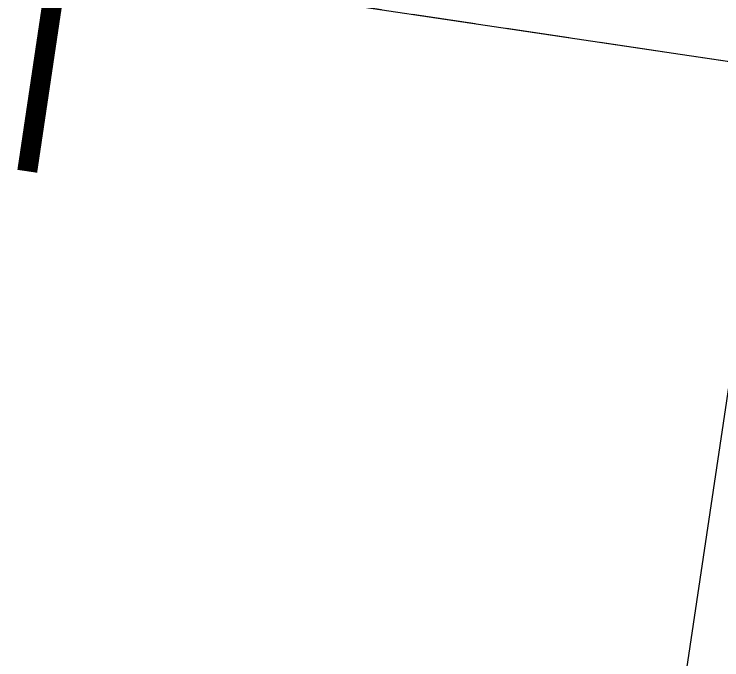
# Model space of a CAD drawing. Header units: millimetres. Extents: x 338 to 506, y 179 to 335.
# Drawn here: x 426.288 to 429.089, y 300.033 to 302.588 of the extents above; entities that cross this region are included whole.
import ezdxf

# ---------------------------------------------------------------- set-up
doc = ezdxf.new("R2010")
doc.units = ezdxf.units.MM
for name, pattern in [('CENTER', [2, 1.25, -0.25, 0.25, -0.25]), ('DASHED2', [0.375, 0.25, -0.125]), ('HIDDEN', [0.375, 0.25, -0.125])]:
    doc.linetypes.add(name, pattern=pattern)
for name, color, linetype in [('EJES_DE_COLUMNA', 255, 'DASHED2'), ('MUROS', 32, 'Continuous'), ('REJAS', 151, 'Continuous'), ('TEXTOS', 7, 'Continuous')]:
    doc.layers.add(name, color=color, linetype=linetype)

# ---------------------------------------------------------------- blocks, each defined once
blk = doc.blocks.new('EJES_CORTES')
at = {"layer": 'TEXTOS', "linetype": 'CENTER', "const_width": 0.0792}
blk.add_lwpolyline([(1.7609, -24.3611), (5.7214, -24.3611)], dxfattribs=at)
blk = doc.blocks.new('EJES_ESTRUCTURALES')
at = {"layer": 'EJES_DE_COLUMNA', "color": 9, "linetype": 'CENTER'}
blk.add_line((661.47768, 169.90297), (759.37077, 169.90297), dxfattribs=at)
blk = doc.blocks.new('A$C7152A42C')
blk.add_line((124.65864, 86.19272), (124.65864, 72.02772))
at = {"layer": 'MUROS', "linetype": 'HIDDEN'}
blk.add_lwpolyline([(124.65864, 79.44772), (124.65864, 74.76772)], dxfattribs=at)
at = {"layer": 'EJES_DE_COLUMNA'}
blk.add_blockref('EJES_ESTRUCTURALES', (-631.22088, -95.28525), dxfattribs=at)
at = {"layer": 'REJAS'}
blk.add_blockref('EJES_CORTES', (122.05847, 101.85105), dxfattribs=at)

msp = doc.modelspace()

# ---------------------------------------------------------------- block references
at = {"layer": 'MUROS', "color": 32, "rotation": 81.53046525965426}
msp.add_blockref('A$C7152A42C', (484.7482, 168.0844), dxfattribs=at)

doc.saveas('drawing.dxf')
